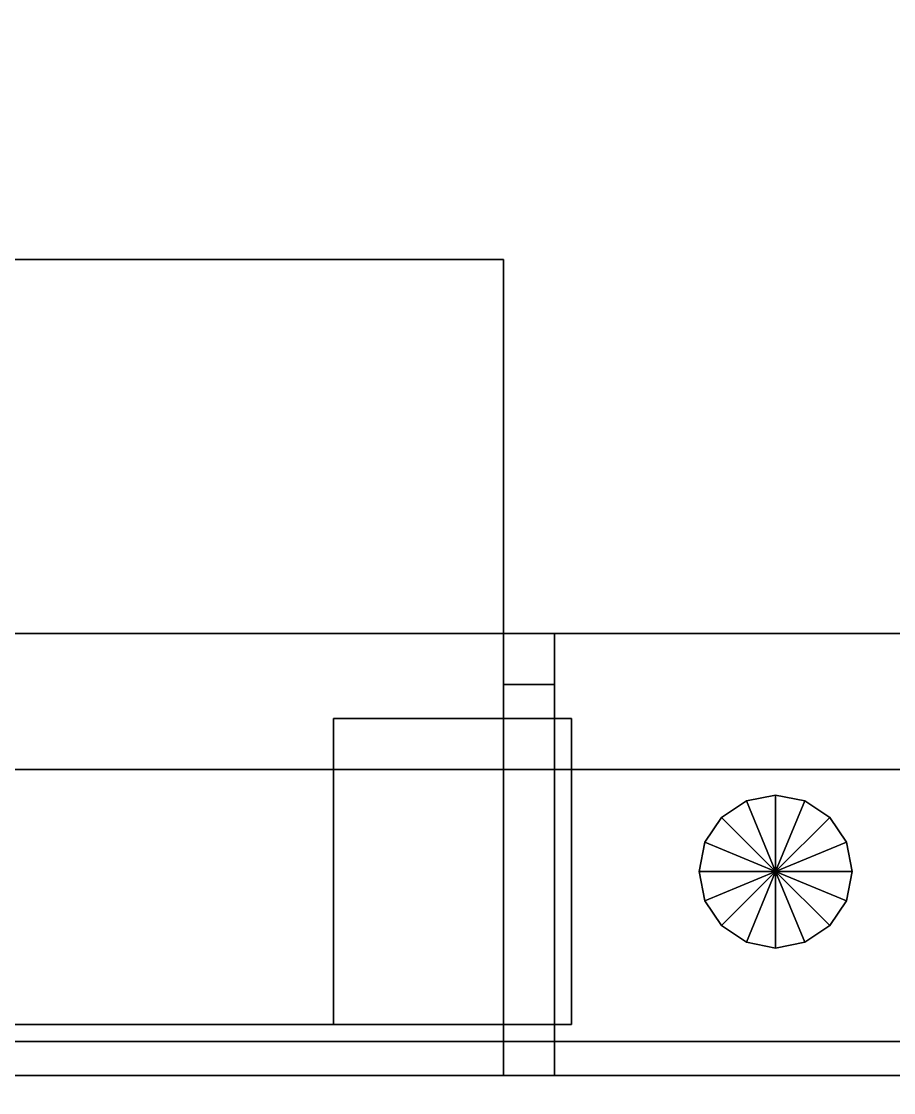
# Model space of a CAD drawing. Header units: millimetres. Extents: x -8000 to 18500, y -500 to 32500.
# Drawn here: x 6317 to 6829, y 210 to 840 of the extents above; entities that cross this region are included whole.
import ezdxf

# ---------------------------------------------------------------- set-up
doc = ezdxf.new("R2010")
doc.units = ezdxf.units.MM
for name, color, linetype in [('3D-COLUMNS', 7, 'Continuous'), ('3D-FINISH', 7, 'Continuous'), ('3D-FURNITURE', 7, 'Continuous'), ('3D-ROOF', 7, 'Continuous'), ('3D-SLABS', 7, 'Continuous')]:
    doc.layers.add(name, color=color, linetype=linetype)

msp = doc.modelspace()

# ---------------------------------------------------------------- linework, layer by layer
at = {"layer": '3D-COLUMNS', "color": 7}
for points in [[(0, 0, 3600), (0, 400, 3600), (10000, 400, 3600), (10000, 0, 3600)], [(0, 400, 3600), (0, 400, 3800), (10000, 400, 3800), (10000, 400, 3600)], [(0, 0, 3800), (10000, 0, 3800), (10000, 400, 3800), (0, 400, 3800)]]:
    msp.add_3dface(points, dxfattribs=at)
at = {"layer": '3D-FINISH', "color": 7}
for points in [[(200, 200, 590), (200, 9800, 590), (9800, 9800, 590), (9800, 200, 590)], [(200, 200, 600), (9800, 200, 600), (9800, 9800, 600), (200, 9800, 600)], [(200, 200, 3990), (200, 9800, 3990), (9800, 9800, 3990), (9800, 200, 3990)], [(200, 200, 4000), (9800, 200, 4000), (9800, 9800, 4000), (200, 9800, 4000)]]:
    msp.add_3dface(points, dxfattribs=at)
at = {"layer": '3D-FURNITURE', "color": 7}
for points in [[(5600, 250, 600), (5600, 700, 600), (6600, 700, 600), (6600, 250, 600)], [(5600, 700, 600), (5600, 700, 1450), (6600, 700, 1450), (6600, 700, 600)], [(5600, 250, 1450), (6600, 250, 1450), (6600, 700, 1450), (5600, 700, 1450)], [(6600, 250, 600), (6600, 700, 600), (6600, 700, 1450), (6600, 250, 1450)], [(4500, 220, 4350), (4500, 480, 4350), (7700, 480, 4350), (7700, 220, 4350)], [(4500, 480, 4350), (4500, 480, 4375), (7700, 480, 4375), (7700, 480, 4350)], [(4500, 220, 4375), (7700, 220, 4375), (7700, 480, 4375), (4500, 480, 4375)], [(4500, 220, 4800), (4500, 480, 4800), (7700, 480, 4800), (7700, 220, 4800)], [(4500, 480, 4800), (4500, 480, 4825), (7700, 480, 4825), (7700, 480, 4800)], [(4500, 220, 4825), (7700, 220, 4825), (7700, 480, 4825), (4500, 480, 4825)], [(4500, 220, 5250), (4500, 480, 5250), (7700, 480, 5250), (7700, 220, 5250)], [(4500, 480, 5250), (4500, 480, 5275), (7700, 480, 5275), (7700, 480, 5250)], [(4500, 220, 5275), (7700, 220, 5275), (7700, 480, 5275), (4500, 480, 5275)], [(4500, 220, 5700), (4500, 480, 5700), (7700, 480, 5700), (7700, 220, 5700)], [(4500, 480, 5700), (4500, 480, 5725), (7700, 480, 5725), (7700, 480, 5700)], [(4500, 220, 5725), (7700, 220, 5725), (7700, 480, 5725), (4500, 480, 5725)], [(4500, 220, 6150), (4500, 480, 6150), (7700, 480, 6150), (7700, 220, 6150)], [(4500, 480, 6150), (4500, 480, 6175), (7700, 480, 6175), (7700, 480, 6150)], [(4500, 220, 6175), (7700, 220, 6175), (7700, 480, 6175), (4500, 480, 6175)], [(6600, 220, 4000), (6600, 480, 4000), (6630, 480, 4000), (6630, 220, 4000)], [(6600, 480, 4000), (6600, 480, 6200), (6630, 480, 6200), (6630, 480, 4000)], [(6600, 220, 4000), (6600, 220, 6200), (6600, 480, 6200), (6600, 480, 4000)], [(6600, 220, 6200), (6630, 220, 6200), (6630, 480, 6200), (6600, 480, 6200)], [(6600, 450, 4000), (6600, 480, 4000), (6630, 480, 4000), (6630, 450, 4000)], [(6600, 480, 4000), (6600, 480, 6200), (6630, 480, 6200), (6630, 480, 4000)], [(6600, 450, 4000), (6600, 450, 6200), (6600, 480, 6200), (6600, 480, 4000)], [(6600, 450, 6200), (6630, 450, 6200), (6630, 480, 6200), (6600, 480, 6200)], [(6630, 220, 4000), (6630, 480, 4000), (6630, 480, 6200), (6630, 220, 6200)], [(6630, 450, 4000), (6630, 480, 4000), (6630, 480, 6200), (6630, 450, 6200)], [(6600, 450, 4000), (6630, 450, 4000), (6630, 450, 6200), (6600, 450, 6200)], [(6500, 250, 4375), (6500, 430, 4375), (6640, 430, 4375), (6640, 250, 4375)], [(6500, 430, 4375), (6500, 430, 4555), (6640, 430, 4555), (6640, 430, 4375)], [(6500, 250, 4375), (6500, 250, 4555), (6500, 430, 4555), (6500, 430, 4375)], [(6500, 250, 4555), (6640, 250, 4555), (6640, 430, 4555), (6500, 430, 4555)], [(6500, 250, 4825), (6500, 430, 4825), (6640, 430, 4825), (6640, 250, 4825)], [(6500, 430, 4825), (6500, 430, 5005), (6640, 430, 5005), (6640, 430, 4825)], [(6500, 250, 4825), (6500, 250, 5005), (6500, 430, 5005), (6500, 430, 4825)], [(6500, 250, 5005), (6640, 250, 5005), (6640, 430, 5005), (6500, 430, 5005)], [(6500, 250, 5275), (6500, 430, 5275), (6640, 430, 5275), (6640, 250, 5275)], [(6500, 430, 5275), (6500, 430, 5455), (6640, 430, 5455), (6640, 430, 5275)], [(6500, 250, 5275), (6500, 250, 5455), (6500, 430, 5455), (6500, 430, 5275)], [(6500, 250, 5455), (6640, 250, 5455), (6640, 430, 5455), (6500, 430, 5455)], [(6500, 250, 5725), (6500, 430, 5725), (6640, 430, 5725), (6640, 250, 5725)], [(6500, 430, 5725), (6500, 430, 5905), (6640, 430, 5905), (6640, 430, 5725)], [(6500, 250, 5725), (6500, 250, 5905), (6500, 430, 5905), (6500, 430, 5725)], [(6500, 250, 5905), (6640, 250, 5905), (6640, 430, 5905), (6500, 430, 5905)], [(6500, 250, 6175), (6500, 430, 6175), (6640, 430, 6175), (6640, 250, 6175)], [(6500, 430, 6175), (6500, 430, 6355), (6640, 430, 6355), (6640, 430, 6175)], [(6500, 250, 6175), (6500, 250, 6355), (6500, 430, 6355), (6500, 430, 6175)], [(6500, 250, 6355), (6640, 250, 6355), (6640, 430, 6355), (6500, 430, 6355)], [(6640, 250, 4375), (6640, 430, 4375), (6640, 430, 4555), (6640, 250, 4555)], [(6640, 250, 4825), (6640, 430, 4825), (6640, 430, 5005), (6640, 250, 5005)], [(6640, 250, 5275), (6640, 430, 5275), (6640, 430, 5455), (6640, 250, 5455)], [(6640, 250, 5725), (6640, 430, 5725), (6640, 430, 5905), (6640, 250, 5905)], [(6640, 250, 6175), (6640, 430, 6175), (6640, 430, 6355), (6640, 250, 6355)], [(6760, 385, 4375), (6742.78, 381.57, 4375), (6742.78, 381.57, 4515), (6760, 385, 4515)], [(6760, 340, 4515), (6760, 385, 4515), (6742.78, 381.57, 4515), (6760, 340, 4515)], [(6760, 340, 4375), (6742.78, 381.57, 4375), (6760, 385, 4375), (6760, 340, 4375)], [(6760, 385, 4825), (6742.78, 381.57, 4825), (6742.78, 381.57, 4965), (6760, 385, 4965)], [(6760, 340, 4965), (6760, 385, 4965), (6742.78, 381.57, 4965), (6760, 340, 4965)], [(6760, 340, 4825), (6742.78, 381.57, 4825), (6760, 385, 4825), (6760, 340, 4825)], [(6760, 385, 5275), (6742.78, 381.57, 5275), (6742.78, 381.57, 5415), (6760, 385, 5415)], [(6760, 340, 5415), (6760, 385, 5415), (6742.78, 381.57, 5415), (6760, 340, 5415)], [(6760, 340, 5275), (6742.78, 381.57, 5275), (6760, 385, 5275), (6760, 340, 5275)], [(6760, 385, 5725), (6742.78, 381.57, 5725), (6742.78, 381.57, 5865), (6760, 385, 5865)], [(6760, 340, 5865), (6760, 385, 5865), (6742.78, 381.57, 5865), (6760, 340, 5865)], [(6760, 340, 5725), (6742.78, 381.57, 5725), (6760, 385, 5725), (6760, 340, 5725)], [(6760, 385, 6175), (6742.78, 381.57, 6175), (6742.78, 381.57, 6315), (6760, 385, 6315)], [(6760, 340, 6315), (6760, 385, 6315), (6742.78, 381.57, 6315), (6760, 340, 6315)], [(6760, 340, 6175), (6742.78, 381.57, 6175), (6760, 385, 6175), (6760, 340, 6175)], [(6777.22, 381.57, 4375), (6760, 385, 4375), (6760, 385, 4515), (6777.22, 381.57, 4515)], [(6760, 340, 4515), (6777.22, 381.57, 4515), (6760, 385, 4515), (6760, 340, 4515)], [(6760, 340, 4375), (6760, 385, 4375), (6777.22, 381.57, 4375), (6760, 340, 4375)], [(6777.22, 381.57, 4825), (6760, 385, 4825), (6760, 385, 4965), (6777.22, 381.57, 4965)], [(6760, 340, 4965), (6777.22, 381.57, 4965), (6760, 385, 4965), (6760, 340, 4965)], [(6760, 340, 4825), (6760, 385, 4825), (6777.22, 381.57, 4825), (6760, 340, 4825)], [(6777.22, 381.57, 5275), (6760, 385, 5275), (6760, 385, 5415), (6777.22, 381.57, 5415)], [(6760, 340, 5415), (6777.22, 381.57, 5415), (6760, 385, 5415), (6760, 340, 5415)], [(6760, 340, 5275), (6760, 385, 5275), (6777.22, 381.57, 5275), (6760, 340, 5275)], [(6777.22, 381.57, 5725), (6760, 385, 5725), (6760, 385, 5865), (6777.22, 381.57, 5865)], [(6760, 340, 5865), (6777.22, 381.57, 5865), (6760, 385, 5865), (6760, 340, 5865)], [(6760, 340, 5725), (6760, 385, 5725), (6777.22, 381.57, 5725), (6760, 340, 5725)], [(6777.22, 381.57, 6175), (6760, 385, 6175), (6760, 385, 6315), (6777.22, 381.57, 6315)], [(6760, 340, 6315), (6777.22, 381.57, 6315), (6760, 385, 6315), (6760, 340, 6315)], [(6760, 340, 6175), (6760, 385, 6175), (6777.22, 381.57, 6175), (6760, 340, 6175)], [(6742.78, 381.57, 4375), (6728.18, 371.82, 4375), (6728.18, 371.82, 4515), (6742.78, 381.57, 4515)], [(6760, 340, 4515), (6742.78, 381.57, 4515), (6728.18, 371.82, 4515), (6760, 340, 4515)], [(6760, 340, 4375), (6728.18, 371.82, 4375), (6742.78, 381.57, 4375), (6760, 340, 4375)], [(6742.78, 381.57, 4825), (6728.18, 371.82, 4825), (6728.18, 371.82, 4965), (6742.78, 381.57, 4965)], [(6760, 340, 4965), (6742.78, 381.57, 4965), (6728.18, 371.82, 4965), (6760, 340, 4965)], [(6760, 340, 4825), (6728.18, 371.82, 4825), (6742.78, 381.57, 4825), (6760, 340, 4825)], [(6742.78, 381.57, 5275), (6728.18, 371.82, 5275), (6728.18, 371.82, 5415), (6742.78, 381.57, 5415)], [(6760, 340, 5415), (6742.78, 381.57, 5415), (6728.18, 371.82, 5415), (6760, 340, 5415)], [(6760, 340, 5275), (6728.18, 371.82, 5275), (6742.78, 381.57, 5275), (6760, 340, 5275)], [(6742.78, 381.57, 5725), (6728.18, 371.82, 5725), (6728.18, 371.82, 5865), (6742.78, 381.57, 5865)], [(6760, 340, 5865), (6742.78, 381.57, 5865), (6728.18, 371.82, 5865), (6760, 340, 5865)], [(6760, 340, 5725), (6728.18, 371.82, 5725), (6742.78, 381.57, 5725), (6760, 340, 5725)], [(6742.78, 381.57, 6175), (6728.18, 371.82, 6175), (6728.18, 371.82, 6315), (6742.78, 381.57, 6315)], [(6760, 340, 6315), (6742.78, 381.57, 6315), (6728.18, 371.82, 6315), (6760, 340, 6315)], [(6760, 340, 6175), (6728.18, 371.82, 6175), (6742.78, 381.57, 6175), (6760, 340, 6175)], [(6760, 340, 4515), (6791.82, 371.82, 4515), (6777.22, 381.57, 4515), (6760, 340, 4515)], [(6760, 340, 4375), (6777.22, 381.57, 4375), (6791.82, 371.82, 4375), (6760, 340, 4375)], [(6760, 340, 4965), (6791.82, 371.82, 4965), (6777.22, 381.57, 4965), (6760, 340, 4965)], [(6760, 340, 4825), (6777.22, 381.57, 4825), (6791.82, 371.82, 4825), (6760, 340, 4825)], [(6760, 340, 5415), (6791.82, 371.82, 5415), (6777.22, 381.57, 5415), (6760, 340, 5415)], [(6760, 340, 5275), (6777.22, 381.57, 5275), (6791.82, 371.82, 5275), (6760, 340, 5275)], [(6760, 340, 5865), (6791.82, 371.82, 5865), (6777.22, 381.57, 5865), (6760, 340, 5865)], [(6760, 340, 5725), (6777.22, 381.57, 5725), (6791.82, 371.82, 5725), (6760, 340, 5725)], [(6760, 340, 6315), (6791.82, 371.82, 6315), (6777.22, 381.57, 6315), (6760, 340, 6315)], [(6760, 340, 6175), (6777.22, 381.57, 6175), (6791.82, 371.82, 6175), (6760, 340, 6175)], [(6791.82, 371.82, 4375), (6777.22, 381.57, 4375), (6777.22, 381.57, 4515), (6791.82, 371.82, 4515)], [(6791.82, 371.82, 4825), (6777.22, 381.57, 4825), (6777.22, 381.57, 4965), (6791.82, 371.82, 4965)], [(6791.82, 371.82, 5275), (6777.22, 381.57, 5275), (6777.22, 381.57, 5415), (6791.82, 371.82, 5415)], [(6791.82, 371.82, 5725), (6777.22, 381.57, 5725), (6777.22, 381.57, 5865), (6791.82, 371.82, 5865)], [(6791.82, 371.82, 6175), (6777.22, 381.57, 6175), (6777.22, 381.57, 6315), (6791.82, 371.82, 6315)], [(6728.18, 371.82, 4375), (6718.43, 357.22, 4375), (6718.43, 357.22, 4515), (6728.18, 371.82, 4515)], [(6760, 340, 4515), (6728.18, 371.82, 4515), (6718.43, 357.22, 4515), (6760, 340, 4515)], [(6760, 340, 4375), (6718.43, 357.22, 4375), (6728.18, 371.82, 4375), (6760, 340, 4375)], [(6728.18, 371.82, 4825), (6718.43, 357.22, 4825), (6718.43, 357.22, 4965), (6728.18, 371.82, 4965)], [(6760, 340, 4965), (6728.18, 371.82, 4965), (6718.43, 357.22, 4965), (6760, 340, 4965)], [(6760, 340, 4825), (6718.43, 357.22, 4825), (6728.18, 371.82, 4825), (6760, 340, 4825)], [(6728.18, 371.82, 5275), (6718.43, 357.22, 5275), (6718.43, 357.22, 5415), (6728.18, 371.82, 5415)], [(6760, 340, 5415), (6728.18, 371.82, 5415), (6718.43, 357.22, 5415), (6760, 340, 5415)], [(6760, 340, 5275), (6718.43, 357.22, 5275), (6728.18, 371.82, 5275), (6760, 340, 5275)], [(6728.18, 371.82, 5725), (6718.43, 357.22, 5725), (6718.43, 357.22, 5865), (6728.18, 371.82, 5865)], [(6760, 340, 5865), (6728.18, 371.82, 5865), (6718.43, 357.22, 5865), (6760, 340, 5865)], [(6760, 340, 5725), (6718.43, 357.22, 5725), (6728.18, 371.82, 5725), (6760, 340, 5725)], [(6728.18, 371.82, 6175), (6718.43, 357.22, 6175), (6718.43, 357.22, 6315), (6728.18, 371.82, 6315)], [(6760, 340, 6315), (6728.18, 371.82, 6315), (6718.43, 357.22, 6315), (6760, 340, 6315)], [(6760, 340, 6175), (6718.43, 357.22, 6175), (6728.18, 371.82, 6175), (6760, 340, 6175)], [(6760, 340, 4515), (6801.57, 357.22, 4515), (6791.82, 371.82, 4515), (6760, 340, 4515)], [(6760, 340, 4375), (6791.82, 371.82, 4375), (6801.57, 357.22, 4375), (6760, 340, 4375)], [(6760, 340, 4965), (6801.57, 357.22, 4965), (6791.82, 371.82, 4965), (6760, 340, 4965)], [(6760, 340, 4825), (6791.82, 371.82, 4825), (6801.57, 357.22, 4825), (6760, 340, 4825)], [(6760, 340, 5415), (6801.57, 357.22, 5415), (6791.82, 371.82, 5415), (6760, 340, 5415)], [(6760, 340, 5275), (6791.82, 371.82, 5275), (6801.57, 357.22, 5275), (6760, 340, 5275)], [(6760, 340, 5865), (6801.57, 357.22, 5865), (6791.82, 371.82, 5865), (6760, 340, 5865)], [(6760, 340, 5725), (6791.82, 371.82, 5725), (6801.57, 357.22, 5725), (6760, 340, 5725)], [(6760, 340, 6315), (6801.57, 357.22, 6315), (6791.82, 371.82, 6315), (6760, 340, 6315)], [(6760, 340, 6175), (6791.82, 371.82, 6175), (6801.57, 357.22, 6175), (6760, 340, 6175)], [(6801.57, 357.22, 4375), (6791.82, 371.82, 4375), (6791.82, 371.82, 4515), (6801.57, 357.22, 4515)], [(6801.57, 357.22, 4825), (6791.82, 371.82, 4825), (6791.82, 371.82, 4965), (6801.57, 357.22, 4965)], [(6801.57, 357.22, 5275), (6791.82, 371.82, 5275), (6791.82, 371.82, 5415), (6801.57, 357.22, 5415)], [(6801.57, 357.22, 5725), (6791.82, 371.82, 5725), (6791.82, 371.82, 5865), (6801.57, 357.22, 5865)], [(6801.57, 357.22, 6175), (6791.82, 371.82, 6175), (6791.82, 371.82, 6315), (6801.57, 357.22, 6315)], [(6718.43, 357.22, 4375), (6715, 340, 4375), (6715, 340, 4515), (6718.43, 357.22, 4515)], [(6760, 340, 4515), (6718.43, 357.22, 4515), (6715, 340, 4515), (6760, 340, 4515)], [(6760, 340, 4375), (6715, 340, 4375), (6718.43, 357.22, 4375), (6760, 340, 4375)], [(6718.43, 357.22, 4825), (6715, 340, 4825), (6715, 340, 4965), (6718.43, 357.22, 4965)], [(6760, 340, 4965), (6718.43, 357.22, 4965), (6715, 340, 4965), (6760, 340, 4965)], [(6760, 340, 4825), (6715, 340, 4825), (6718.43, 357.22, 4825), (6760, 340, 4825)], [(6718.43, 357.22, 5275), (6715, 340, 5275), (6715, 340, 5415), (6718.43, 357.22, 5415)], [(6760, 340, 5415), (6718.43, 357.22, 5415), (6715, 340, 5415), (6760, 340, 5415)], [(6760, 340, 5275), (6715, 340, 5275), (6718.43, 357.22, 5275), (6760, 340, 5275)], [(6718.43, 357.22, 5725), (6715, 340, 5725), (6715, 340, 5865), (6718.43, 357.22, 5865)], [(6760, 340, 5865), (6718.43, 357.22, 5865), (6715, 340, 5865), (6760, 340, 5865)], [(6760, 340, 5725), (6715, 340, 5725), (6718.43, 357.22, 5725), (6760, 340, 5725)], [(6718.43, 357.22, 6175), (6715, 340, 6175), (6715, 340, 6315), (6718.43, 357.22, 6315)], [(6760, 340, 6315), (6718.43, 357.22, 6315), (6715, 340, 6315), (6760, 340, 6315)], [(6760, 340, 6175), (6715, 340, 6175), (6718.43, 357.22, 6175), (6760, 340, 6175)], [(6760, 340, 4515), (6805, 340, 4515), (6801.57, 357.22, 4515), (6760, 340, 4515)], [(6760, 340, 4375), (6801.57, 357.22, 4375), (6805, 340, 4375), (6760, 340, 4375)], [(6760, 340, 4965), (6805, 340, 4965), (6801.57, 357.22, 4965), (6760, 340, 4965)], [(6760, 340, 4825), (6801.57, 357.22, 4825), (6805, 340, 4825), (6760, 340, 4825)], [(6760, 340, 5415), (6805, 340, 5415), (6801.57, 357.22, 5415), (6760, 340, 5415)], [(6760, 340, 5275), (6801.57, 357.22, 5275), (6805, 340, 5275), (6760, 340, 5275)], [(6760, 340, 5865), (6805, 340, 5865), (6801.57, 357.22, 5865), (6760, 340, 5865)], [(6760, 340, 5725), (6801.57, 357.22, 5725), (6805, 340, 5725), (6760, 340, 5725)], [(6760, 340, 6315), (6805, 340, 6315), (6801.57, 357.22, 6315), (6760, 340, 6315)], [(6760, 340, 6175), (6801.57, 357.22, 6175), (6805, 340, 6175), (6760, 340, 6175)], [(6805, 340, 4375), (6801.57, 357.22, 4375), (6801.57, 357.22, 4515), (6805, 340, 4515)], [(6805, 340, 4825), (6801.57, 357.22, 4825), (6801.57, 357.22, 4965), (6805, 340, 4965)], [(6805, 340, 5275), (6801.57, 357.22, 5275), (6801.57, 357.22, 5415), (6805, 340, 5415)], [(6805, 340, 5725), (6801.57, 357.22, 5725), (6801.57, 357.22, 5865), (6805, 340, 5865)], [(6805, 340, 6175), (6801.57, 357.22, 6175), (6801.57, 357.22, 6315), (6805, 340, 6315)], [(6715, 340, 4375), (6718.43, 322.78, 4375), (6718.43, 322.78, 4515), (6715, 340, 4515)], [(6760, 340, 4515), (6715, 340, 4515), (6718.43, 322.78, 4515), (6760, 340, 4515)], [(6760, 340, 4375), (6718.43, 322.78, 4375), (6715, 340, 4375), (6760, 340, 4375)], [(6715, 340, 4825), (6718.43, 322.78, 4825), (6718.43, 322.78, 4965), (6715, 340, 4965)], [(6760, 340, 4965), (6715, 340, 4965), (6718.43, 322.78, 4965), (6760, 340, 4965)], [(6760, 340, 4825), (6718.43, 322.78, 4825), (6715, 340, 4825), (6760, 340, 4825)], [(6715, 340, 5275), (6718.43, 322.78, 5275), (6718.43, 322.78, 5415), (6715, 340, 5415)], [(6760, 340, 5415), (6715, 340, 5415), (6718.43, 322.78, 5415), (6760, 340, 5415)], [(6760, 340, 5275), (6718.43, 322.78, 5275), (6715, 340, 5275), (6760, 340, 5275)], [(6715, 340, 5725), (6718.43, 322.78, 5725), (6718.43, 322.78, 5865), (6715, 340, 5865)], [(6760, 340, 5865), (6715, 340, 5865), (6718.43, 322.78, 5865), (6760, 340, 5865)], [(6760, 340, 5725), (6718.43, 322.78, 5725), (6715, 340, 5725), (6760, 340, 5725)], [(6715, 340, 6175), (6718.43, 322.78, 6175), (6718.43, 322.78, 6315), (6715, 340, 6315)], [(6760, 340, 6315), (6715, 340, 6315), (6718.43, 322.78, 6315), (6760, 340, 6315)], [(6760, 340, 6175), (6718.43, 322.78, 6175), (6715, 340, 6175), (6760, 340, 6175)], [(6760, 340, 4515), (6718.43, 322.78, 4515), (6728.18, 308.18, 4515), (6760, 340, 4515)], [(6760, 340, 4375), (6728.18, 308.18, 4375), (6718.43, 322.78, 4375), (6760, 340, 4375)], [(6760, 340, 4965), (6718.43, 322.78, 4965), (6728.18, 308.18, 4965), (6760, 340, 4965)], [(6760, 340, 4825), (6728.18, 308.18, 4825), (6718.43, 322.78, 4825), (6760, 340, 4825)], [(6760, 340, 5415), (6718.43, 322.78, 5415), (6728.18, 308.18, 5415), (6760, 340, 5415)], [(6760, 340, 5275), (6728.18, 308.18, 5275), (6718.43, 322.78, 5275), (6760, 340, 5275)], [(6760, 340, 5865), (6718.43, 322.78, 5865), (6728.18, 308.18, 5865), (6760, 340, 5865)], [(6760, 340, 5725), (6728.18, 308.18, 5725), (6718.43, 322.78, 5725), (6760, 340, 5725)], [(6760, 340, 6315), (6718.43, 322.78, 6315), (6728.18, 308.18, 6315), (6760, 340, 6315)], [(6760, 340, 6175), (6728.18, 308.18, 6175), (6718.43, 322.78, 6175), (6760, 340, 6175)], [(6760, 340, 4515), (6728.18, 308.18, 4515), (6742.78, 298.43, 4515), (6760, 340, 4515)], [(6760, 340, 4375), (6742.78, 298.43, 4375), (6728.18, 308.18, 4375), (6760, 340, 4375)], [(6760, 340, 4965), (6728.18, 308.18, 4965), (6742.78, 298.43, 4965), (6760, 340, 4965)], [(6760, 340, 4825), (6742.78, 298.43, 4825), (6728.18, 308.18, 4825), (6760, 340, 4825)], [(6760, 340, 5415), (6728.18, 308.18, 5415), (6742.78, 298.43, 5415), (6760, 340, 5415)], [(6760, 340, 5275), (6742.78, 298.43, 5275), (6728.18, 308.18, 5275), (6760, 340, 5275)], [(6760, 340, 5865), (6728.18, 308.18, 5865), (6742.78, 298.43, 5865), (6760, 340, 5865)], [(6760, 340, 5725), (6742.78, 298.43, 5725), (6728.18, 308.18, 5725), (6760, 340, 5725)], [(6760, 340, 6315), (6728.18, 308.18, 6315), (6742.78, 298.43, 6315), (6760, 340, 6315)], [(6760, 340, 6175), (6742.78, 298.43, 6175), (6728.18, 308.18, 6175), (6760, 340, 6175)], [(6760, 340, 4515), (6742.78, 298.43, 4515), (6760, 295, 4515), (6760, 340, 4515)], [(6760, 340, 4375), (6760, 295, 4375), (6742.78, 298.43, 4375), (6760, 340, 4375)], [(6760, 340, 4965), (6742.78, 298.43, 4965), (6760, 295, 4965), (6760, 340, 4965)], [(6760, 340, 4825), (6760, 295, 4825), (6742.78, 298.43, 4825), (6760, 340, 4825)], [(6760, 340, 5415), (6742.78, 298.43, 5415), (6760, 295, 5415), (6760, 340, 5415)], [(6760, 340, 5275), (6760, 295, 5275), (6742.78, 298.43, 5275), (6760, 340, 5275)], [(6760, 340, 5865), (6742.78, 298.43, 5865), (6760, 295, 5865), (6760, 340, 5865)], [(6760, 340, 5725), (6760, 295, 5725), (6742.78, 298.43, 5725), (6760, 340, 5725)], [(6760, 340, 6315), (6742.78, 298.43, 6315), (6760, 295, 6315), (6760, 340, 6315)], [(6760, 340, 6175), (6760, 295, 6175), (6742.78, 298.43, 6175), (6760, 340, 6175)], [(6760, 340, 4515), (6760, 295, 4515), (6777.22, 298.43, 4515), (6760, 340, 4515)], [(6760, 340, 4375), (6777.22, 298.43, 4375), (6760, 295, 4375), (6760, 340, 4375)], [(6760, 340, 4515), (6777.22, 298.43, 4515), (6791.82, 308.18, 4515), (6760, 340, 4515)], [(6760, 340, 4375), (6791.82, 308.18, 4375), (6777.22, 298.43, 4375), (6760, 340, 4375)], [(6760, 340, 4515), (6791.82, 308.18, 4515), (6801.57, 322.78, 4515), (6760, 340, 4515)], [(6760, 340, 4375), (6801.57, 322.78, 4375), (6791.82, 308.18, 4375), (6760, 340, 4375)], [(6760, 340, 4515), (6801.57, 322.78, 4515), (6805, 340, 4515), (6760, 340, 4515)], [(6760, 340, 4375), (6805, 340, 4375), (6801.57, 322.78, 4375), (6760, 340, 4375)], [(6760, 340, 4965), (6760, 295, 4965), (6777.22, 298.43, 4965), (6760, 340, 4965)], [(6760, 340, 4825), (6777.22, 298.43, 4825), (6760, 295, 4825), (6760, 340, 4825)], [(6760, 340, 4965), (6777.22, 298.43, 4965), (6791.82, 308.18, 4965), (6760, 340, 4965)], [(6760, 340, 4825), (6791.82, 308.18, 4825), (6777.22, 298.43, 4825), (6760, 340, 4825)], [(6760, 340, 4965), (6791.82, 308.18, 4965), (6801.57, 322.78, 4965), (6760, 340, 4965)], [(6760, 340, 4825), (6801.57, 322.78, 4825), (6791.82, 308.18, 4825), (6760, 340, 4825)], [(6760, 340, 4965), (6801.57, 322.78, 4965), (6805, 340, 4965), (6760, 340, 4965)], [(6760, 340, 4825), (6805, 340, 4825), (6801.57, 322.78, 4825), (6760, 340, 4825)], [(6760, 340, 5415), (6760, 295, 5415), (6777.22, 298.43, 5415), (6760, 340, 5415)], [(6760, 340, 5275), (6777.22, 298.43, 5275), (6760, 295, 5275), (6760, 340, 5275)], [(6760, 340, 5415), (6777.22, 298.43, 5415), (6791.82, 308.18, 5415), (6760, 340, 5415)], [(6760, 340, 5275), (6791.82, 308.18, 5275), (6777.22, 298.43, 5275), (6760, 340, 5275)], [(6760, 340, 5415), (6791.82, 308.18, 5415), (6801.57, 322.78, 5415), (6760, 340, 5415)], [(6760, 340, 5275), (6801.57, 322.78, 5275), (6791.82, 308.18, 5275), (6760, 340, 5275)], [(6760, 340, 5415), (6801.57, 322.78, 5415), (6805, 340, 5415), (6760, 340, 5415)], [(6760, 340, 5275), (6805, 340, 5275), (6801.57, 322.78, 5275), (6760, 340, 5275)], [(6760, 340, 5865), (6760, 295, 5865), (6777.22, 298.43, 5865), (6760, 340, 5865)], [(6760, 340, 5725), (6777.22, 298.43, 5725), (6760, 295, 5725), (6760, 340, 5725)], [(6760, 340, 5865), (6777.22, 298.43, 5865), (6791.82, 308.18, 5865), (6760, 340, 5865)], [(6760, 340, 5725), (6791.82, 308.18, 5725), (6777.22, 298.43, 5725), (6760, 340, 5725)], [(6760, 340, 5865), (6791.82, 308.18, 5865), (6801.57, 322.78, 5865), (6760, 340, 5865)], [(6760, 340, 5725), (6801.57, 322.78, 5725), (6791.82, 308.18, 5725), (6760, 340, 5725)], [(6760, 340, 5865), (6801.57, 322.78, 5865), (6805, 340, 5865), (6760, 340, 5865)], [(6760, 340, 5725), (6805, 340, 5725), (6801.57, 322.78, 5725), (6760, 340, 5725)], [(6760, 340, 6315), (6760, 295, 6315), (6777.22, 298.43, 6315), (6760, 340, 6315)], [(6760, 340, 6175), (6777.22, 298.43, 6175), (6760, 295, 6175), (6760, 340, 6175)], [(6760, 340, 6315), (6777.22, 298.43, 6315), (6791.82, 308.18, 6315), (6760, 340, 6315)], [(6760, 340, 6175), (6791.82, 308.18, 6175), (6777.22, 298.43, 6175), (6760, 340, 6175)], [(6760, 340, 6315), (6791.82, 308.18, 6315), (6801.57, 322.78, 6315), (6760, 340, 6315)], [(6760, 340, 6175), (6801.57, 322.78, 6175), (6791.82, 308.18, 6175), (6760, 340, 6175)], [(6760, 340, 6315), (6801.57, 322.78, 6315), (6805, 340, 6315), (6760, 340, 6315)], [(6760, 340, 6175), (6805, 340, 6175), (6801.57, 322.78, 6175), (6760, 340, 6175)], [(6801.57, 322.78, 4375), (6805, 340, 4375), (6805, 340, 4515), (6801.57, 322.78, 4515)], [(6801.57, 322.78, 4825), (6805, 340, 4825), (6805, 340, 4965), (6801.57, 322.78, 4965)], [(6801.57, 322.78, 5275), (6805, 340, 5275), (6805, 340, 5415), (6801.57, 322.78, 5415)], [(6801.57, 322.78, 5725), (6805, 340, 5725), (6805, 340, 5865), (6801.57, 322.78, 5865)], [(6801.57, 322.78, 6175), (6805, 340, 6175), (6805, 340, 6315), (6801.57, 322.78, 6315)], [(6718.43, 322.78, 4375), (6728.18, 308.18, 4375), (6728.18, 308.18, 4515), (6718.43, 322.78, 4515)], [(6718.43, 322.78, 4825), (6728.18, 308.18, 4825), (6728.18, 308.18, 4965), (6718.43, 322.78, 4965)], [(6718.43, 322.78, 5275), (6728.18, 308.18, 5275), (6728.18, 308.18, 5415), (6718.43, 322.78, 5415)], [(6718.43, 322.78, 5725), (6728.18, 308.18, 5725), (6728.18, 308.18, 5865), (6718.43, 322.78, 5865)], [(6718.43, 322.78, 6175), (6728.18, 308.18, 6175), (6728.18, 308.18, 6315), (6718.43, 322.78, 6315)], [(6791.82, 308.18, 4375), (6801.57, 322.78, 4375), (6801.57, 322.78, 4515), (6791.82, 308.18, 4515)], [(6791.82, 308.18, 4825), (6801.57, 322.78, 4825), (6801.57, 322.78, 4965), (6791.82, 308.18, 4965)], [(6791.82, 308.18, 5275), (6801.57, 322.78, 5275), (6801.57, 322.78, 5415), (6791.82, 308.18, 5415)], [(6791.82, 308.18, 5725), (6801.57, 322.78, 5725), (6801.57, 322.78, 5865), (6791.82, 308.18, 5865)], [(6791.82, 308.18, 6175), (6801.57, 322.78, 6175), (6801.57, 322.78, 6315), (6791.82, 308.18, 6315)], [(6728.18, 308.18, 4375), (6742.78, 298.43, 4375), (6742.78, 298.43, 4515), (6728.18, 308.18, 4515)], [(6728.18, 308.18, 4825), (6742.78, 298.43, 4825), (6742.78, 298.43, 4965), (6728.18, 308.18, 4965)], [(6728.18, 308.18, 5275), (6742.78, 298.43, 5275), (6742.78, 298.43, 5415), (6728.18, 308.18, 5415)], [(6728.18, 308.18, 5725), (6742.78, 298.43, 5725), (6742.78, 298.43, 5865), (6728.18, 308.18, 5865)], [(6728.18, 308.18, 6175), (6742.78, 298.43, 6175), (6742.78, 298.43, 6315), (6728.18, 308.18, 6315)], [(6777.22, 298.43, 4375), (6791.82, 308.18, 4375), (6791.82, 308.18, 4515), (6777.22, 298.43, 4515)], [(6777.22, 298.43, 4825), (6791.82, 308.18, 4825), (6791.82, 308.18, 4965), (6777.22, 298.43, 4965)], [(6777.22, 298.43, 5275), (6791.82, 308.18, 5275), (6791.82, 308.18, 5415), (6777.22, 298.43, 5415)], [(6777.22, 298.43, 5725), (6791.82, 308.18, 5725), (6791.82, 308.18, 5865), (6777.22, 298.43, 5865)], [(6777.22, 298.43, 6175), (6791.82, 308.18, 6175), (6791.82, 308.18, 6315), (6777.22, 298.43, 6315)], [(6742.78, 298.43, 4375), (6760, 295, 4375), (6760, 295, 4515), (6742.78, 298.43, 4515)], [(6742.78, 298.43, 4825), (6760, 295, 4825), (6760, 295, 4965), (6742.78, 298.43, 4965)], [(6742.78, 298.43, 5275), (6760, 295, 5275), (6760, 295, 5415), (6742.78, 298.43, 5415)], [(6742.78, 298.43, 5725), (6760, 295, 5725), (6760, 295, 5865), (6742.78, 298.43, 5865)], [(6742.78, 298.43, 6175), (6760, 295, 6175), (6760, 295, 6315), (6742.78, 298.43, 6315)], [(6760, 295, 4375), (6777.22, 298.43, 4375), (6777.22, 298.43, 4515), (6760, 295, 4515)], [(6760, 295, 4825), (6777.22, 298.43, 4825), (6777.22, 298.43, 4965), (6760, 295, 4965)], [(6760, 295, 5275), (6777.22, 298.43, 5275), (6777.22, 298.43, 5415), (6760, 295, 5415)], [(6760, 295, 5725), (6777.22, 298.43, 5725), (6777.22, 298.43, 5865), (6760, 295, 5865)], [(6760, 295, 6175), (6777.22, 298.43, 6175), (6777.22, 298.43, 6315), (6760, 295, 6315)], [(5600, 250, 600), (6600, 250, 600), (6600, 250, 1450), (5600, 250, 1450)], [(6500, 250, 4375), (6640, 250, 4375), (6640, 250, 4555), (6500, 250, 4555)], [(6500, 250, 4825), (6640, 250, 4825), (6640, 250, 5005), (6500, 250, 5005)], [(6500, 250, 5275), (6640, 250, 5275), (6640, 250, 5455), (6500, 250, 5455)], [(6500, 250, 5725), (6640, 250, 5725), (6640, 250, 5905), (6500, 250, 5905)], [(6500, 250, 6175), (6640, 250, 6175), (6640, 250, 6355), (6500, 250, 6355)], [(4500, 220, 4350), (7700, 220, 4350), (7700, 220, 4375), (4500, 220, 4375)], [(4500, 220, 4800), (7700, 220, 4800), (7700, 220, 4825), (4500, 220, 4825)], [(4500, 220, 5250), (7700, 220, 5250), (7700, 220, 5275), (4500, 220, 5275)], [(4500, 220, 5700), (7700, 220, 5700), (7700, 220, 5725), (4500, 220, 5725)], [(4500, 220, 6150), (7700, 220, 6150), (7700, 220, 6175), (4500, 220, 6175)], [(6600, 220, 4000), (6630, 220, 4000), (6630, 220, 6200), (6600, 220, 6200)]]:
    msp.add_3dface(points, dxfattribs=at)
at = {"layer": '3D-ROOF', "color": 7}
for points in [[(0, 0, 7000), (0, 10000, 7000), (10000, 10000, 7000), (10000, 0, 7000)], [(0, 0, 7200), (10000, 0, 7200), (10000, 10000, 7200), (0, 10000, 7200)], [(-40, -40, 7780), (-40, 240, 7780), (10040, 240, 7780), (10040, -40, 7780)], [(-40, 240, 7780), (-40, 240, 7830), (10040, 240, 7830), (10040, 240, 7780)], [(-40, -40, 7830), (10040, -40, 7830), (10040, 240, 7830), (-40, 240, 7830)]]:
    msp.add_3dface(points, dxfattribs=at)
at = {"layer": '3D-SLABS', "color": 7}
for points in [[(0, 0), (0, 10000), (10000, 10000), (10000, 0)], [(0, 0, 600), (10000, 0, 600), (10000, 10000, 600), (0, 10000, 600)], [(0, 0, 3800), (0, 4000, 3800), (10000, 4000, 3800), (10000, 0, 3800)], [(0, 0, 4000), (10000, 0, 4000), (10000, 4000, 4000), (0, 4000, 4000)]]:
    msp.add_3dface(points, dxfattribs=at)

doc.saveas('drawing.dxf')
